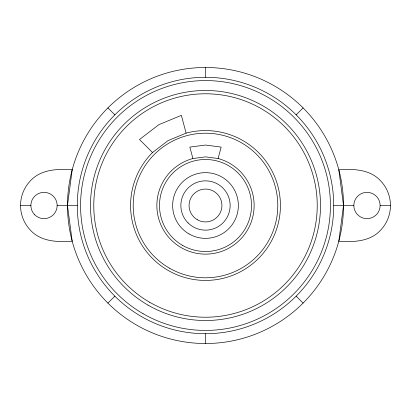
<?xml version="1.0" encoding="UTF-8"?>
<svg xmlns="http://www.w3.org/2000/svg" width="411" height="411" viewBox="0 0 411 411"><rect width="100%" height="100%" fill="white"/><g stroke="black" fill="none" stroke-linecap="round" stroke-linejoin="round"><path stroke-width="0.62" d="M218.087 158.523L221.149 147.097L205.5 145.037L189.851 147.097L192.913 158.523A48.632 48.632 0 0 0 165.664 233.397A48.632 48.632 0 0 0 245.336 233.397A48.632 48.632 0 0 0 218.087 158.523L205.5 156.868L192.913 158.523M107.913 303.087L114.844 296.156M296.156 114.844L303.087 107.913M152.522 152.522L168.037 140.619L186.111 133.133A74.92 74.92 0 0 1 280.138 212.03A74.92 74.92 0 0 1 173.838 273.402A74.92 74.92 0 0 1 152.522 152.522L139.509 139.509L158.841 124.682L181.349 115.357L186.111 133.133M20.55 205.5L30.876 205.5M57.165 205.5L77.289 205.5M333.711 205.5A128.211 128.211 0 0 0 141.394 94.468A128.211 128.211 0 0 0 141.394 316.532A128.211 128.211 0 0 0 333.711 205.5L353.835 205.5M380.124 205.5A13.142 13.142 0 0 1 360.411 216.885A13.142 13.142 0 0 1 360.411 194.115A13.142 13.142 0 0 1 380.124 205.5L390.45 205.5M107.913 107.913L114.844 114.844M296.156 296.156L303.087 303.087M205.5 67.486L205.5 77.289M205.5 333.711L205.5 343.514M72.192 169.779L67.486 205.5L72.192 241.221C57.422 242.264 40.617 241.73 30.013 229.77A35.844 35.844 0 0 1 30.013 181.23C40.617 169.27 57.422 168.736 72.192 169.779M343.514 205.5L338.808 241.221C353.578 242.264 370.383 241.73 380.987 229.77A35.844 35.844 0 0 0 380.987 181.23C370.383 169.27 353.578 168.736 338.808 169.779L343.514 205.5A138.014 138.014 0 0 1 136.493 325.024A138.014 138.014 0 0 1 136.493 85.976A138.014 138.014 0 0 1 343.514 205.5M169.353 268.106A72.29 72.29 0 0 0 277.79 205.5A72.29 72.29 0 0 0 169.353 142.894A72.29 72.29 0 0 0 169.353 268.106M182.499 245.341A46.006 46.006 0 0 0 251.506 205.5A46.006 46.006 0 0 0 182.499 165.659A46.006 46.006 0 0 0 182.499 245.341M197.285 219.731A16.43 16.43 0 0 0 221.93 205.5A16.43 16.43 0 0 0 197.285 191.269A16.43 16.43 0 0 0 197.285 219.731M149.64 302.255A111.725 111.725 0 0 0 317.225 205.5A111.725 111.725 0 0 0 149.64 108.745A111.725 111.725 0 0 0 149.64 302.255M147.996 305.101A115.008 115.008 0 0 0 320.508 205.5A115.008 115.008 0 0 0 147.996 105.899A115.008 115.008 0 0 0 147.996 305.101M143.038 313.685A124.923 124.923 0 0 0 330.423 205.5A124.923 124.923 0 0 0 143.038 97.315A124.923 124.923 0 0 0 143.038 313.685M34.724 214.794A13.142 13.142 0 0 0 56.713 208.901A13.142 13.142 0 0 0 40.617 192.805A13.142 13.142 0 0 0 34.724 214.794M188.074 222.926A24.645 24.645 0 0 0 229.307 211.881A24.645 24.645 0 0 0 199.119 181.693A24.645 24.645 0 0 0 188.074 222.926M189.07 233.957A32.859 32.859 0 0 0 238.359 205.5A32.859 32.859 0 0 0 189.07 177.043A32.859 32.859 0 0 0 189.07 233.957"/></g></svg>
